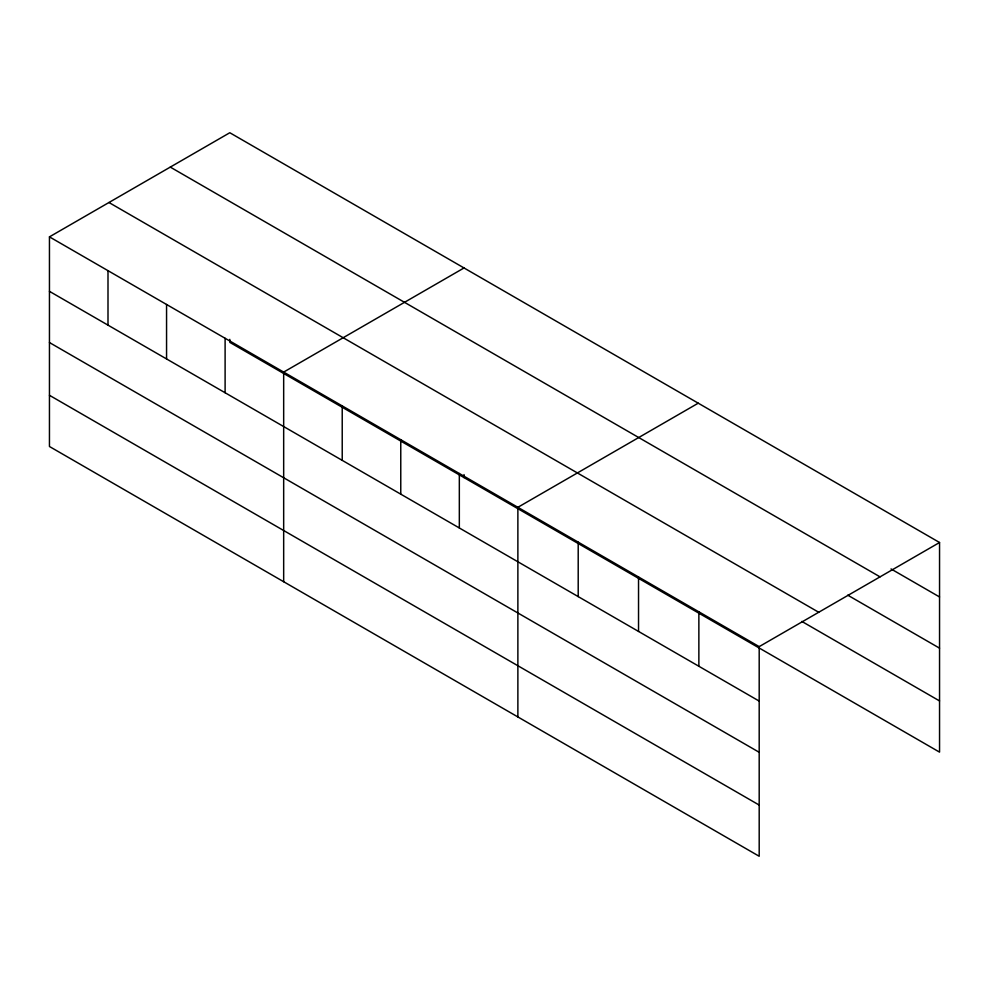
<?xml version="1.0" encoding="UTF-8"?>
<svg xmlns="http://www.w3.org/2000/svg" width="989" height="989" viewBox="0 0 989 989"><rect width="100%" height="100%" fill="white"/><g stroke="black" fill="none" stroke-linecap="round" stroke-linejoin="round"><path stroke-width="1.48" d="M49.45 236.865L759.193 646.633L759.193 856.264L49.45 446.496L49.45 236.865L229.807 132.736L939.55 542.504L939.55 752.135L229.807 342.367L229.807 339.351M464.026 267.957L283.67 372.087L283.67 581.717M698.234 403.178L517.877 507.308L517.877 716.938M759.193 646.633L939.55 542.504M891.027 568.947L939.55 596.96M170.293 167.104L880.037 576.859M847.746 595.168L939.55 648.166M108.963 202.51L818.707 612.265M801.844 621.426L939.55 700.929M49.45 291.335L759.193 701.09M49.45 342.54L759.193 752.295M49.45 395.291L759.193 805.058M698.864 611.808L698.864 666.265M638.535 576.97L638.535 631.439M578.206 542.145L578.206 596.602M464.026 474.572L464.026 477.588M459.329 473.508L459.329 527.965M400.768 439.697L400.768 494.166M342.219 405.898L342.219 460.355M225.109 338.287L225.109 392.744M166.56 304.476L166.56 358.945M107.999 270.677L107.999 325.134"/></g></svg>
